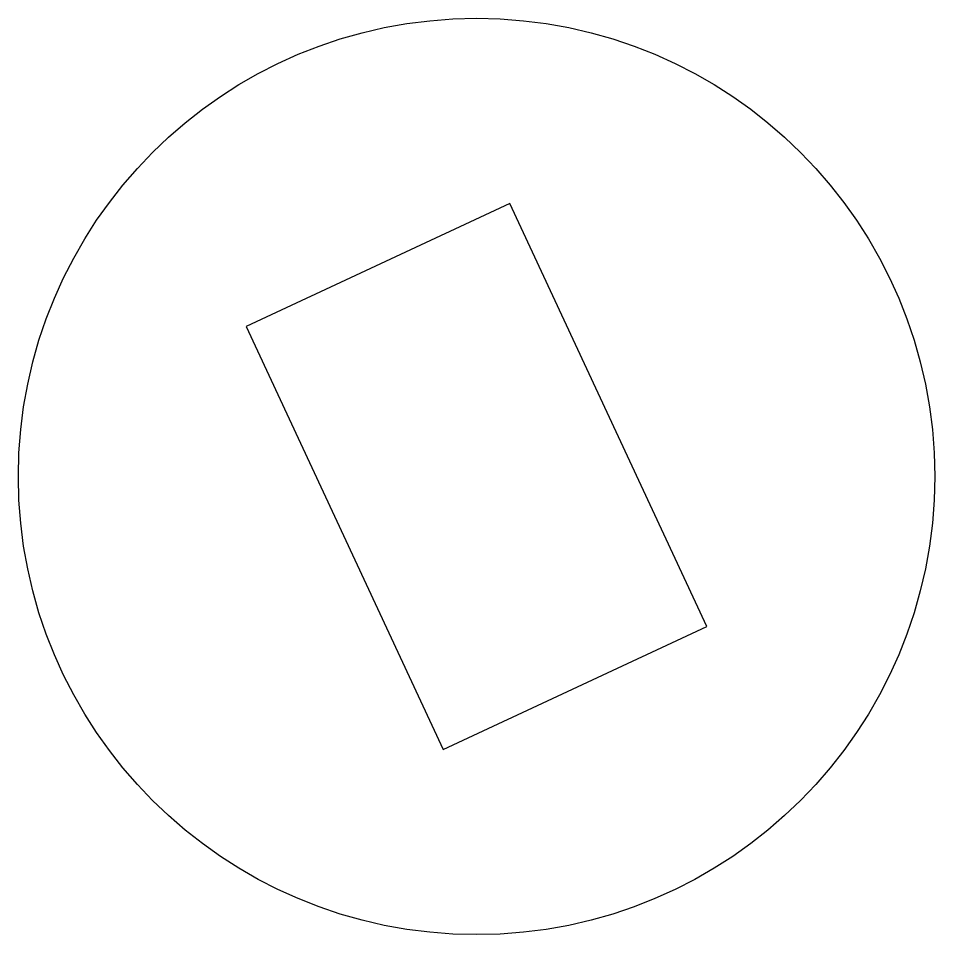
# Model space of a CAD drawing. Header units: millimetres. Extents: x -12.3 to -2.3, y -23.4 to -13.4.
import ezdxf

# ---------------------------------------------------------------- set-up
doc = ezdxf.new("R2010")
doc.units = ezdxf.units.MM
doc.layers.get('0').update_dxf_attribs({"linetype": 'CONTINUOUS'})

msp = doc.modelspace()

# ---------------------------------------------------------------- linework, layer by layer
msp.add_lwpolyline([(-7.684, -21.342), (-4.807, -20), (-6.958, -15.386), (-9.836, -16.728)], close=True)
msp.add_circle((-7.321, -18.364), 5)

doc.saveas('drawing.dxf')
